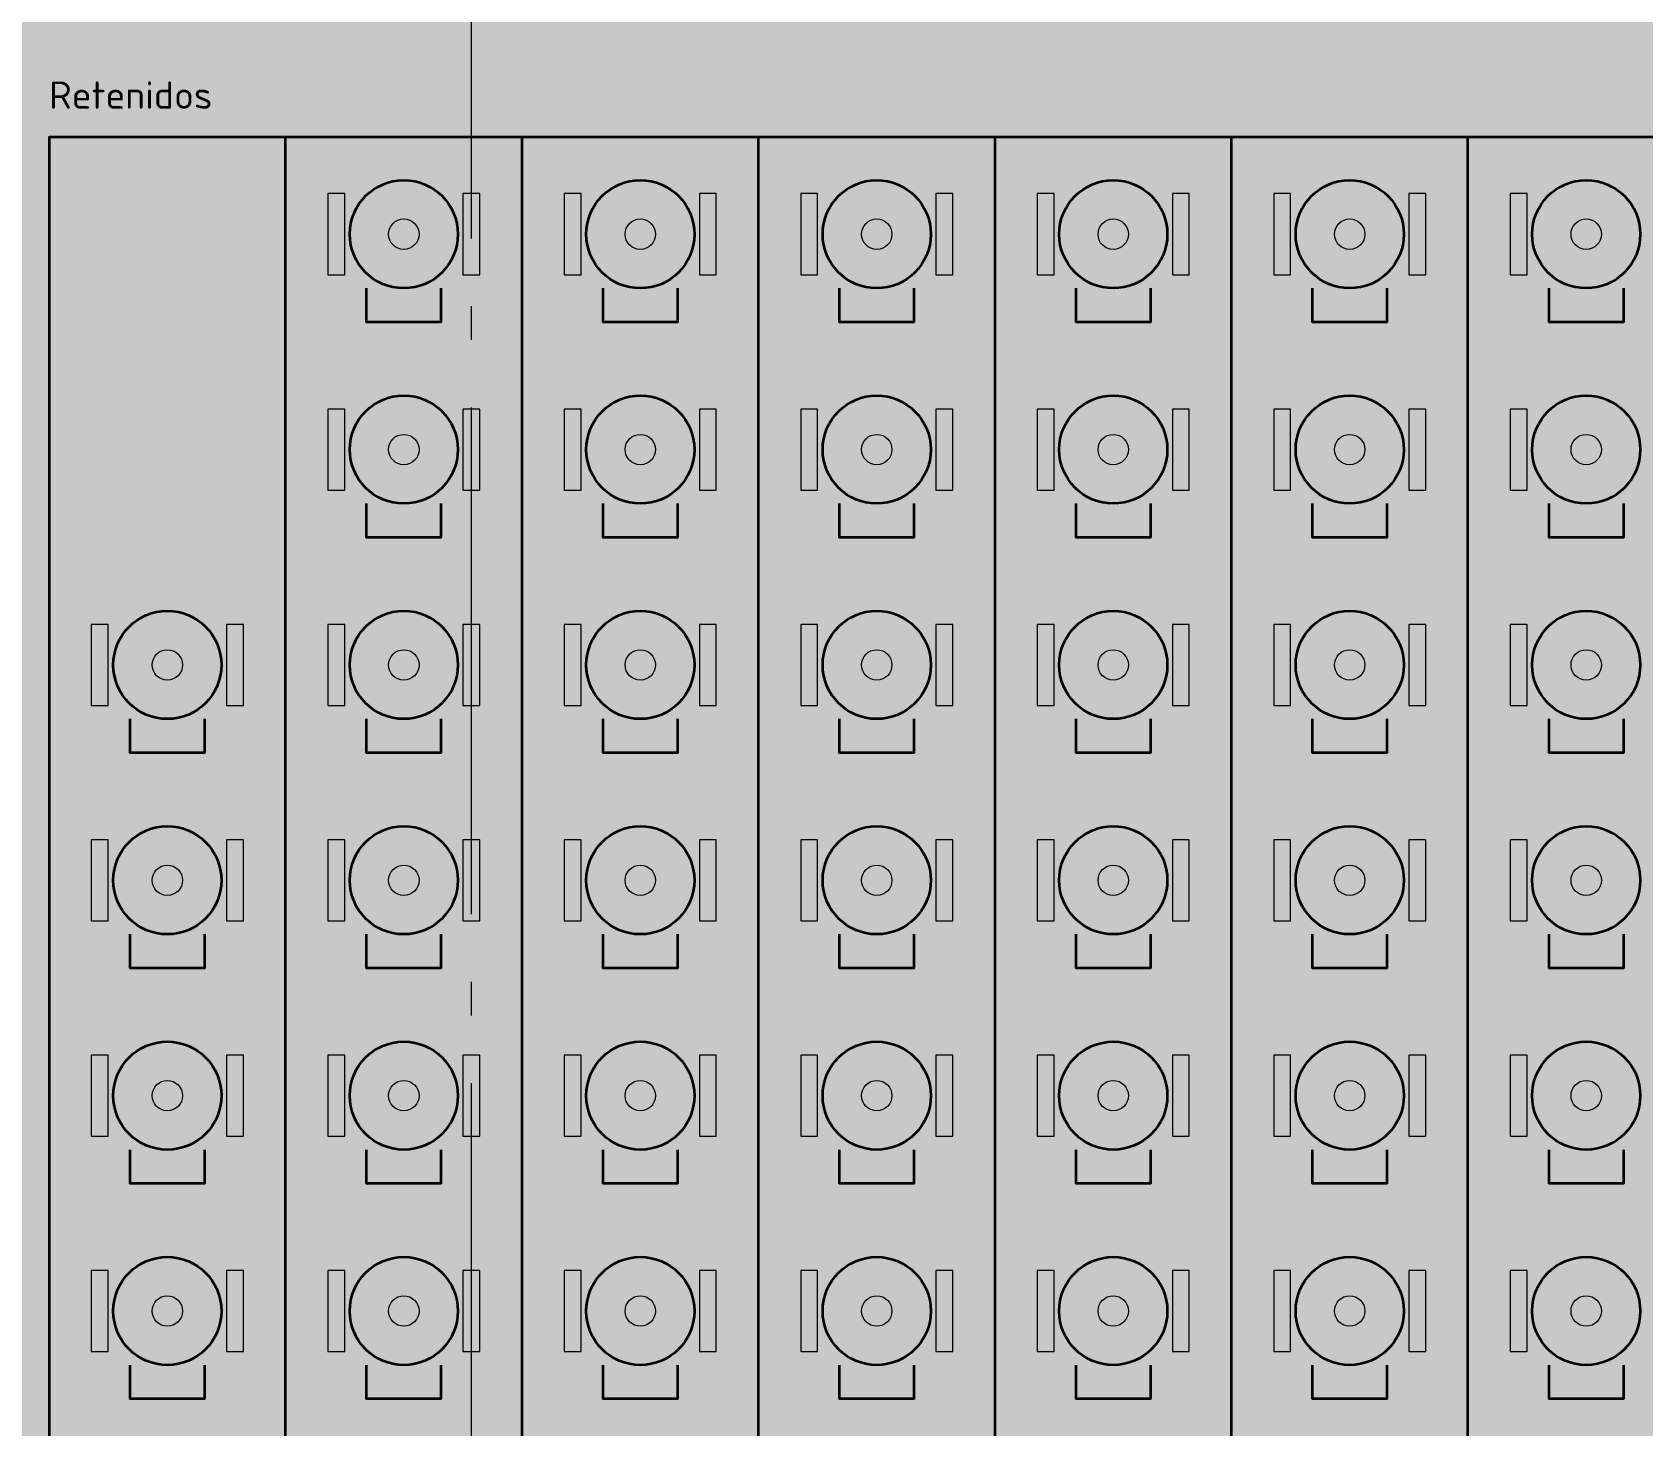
# Model space of a CAD drawing. Header units: millimetres. Extents: x 0 to 1189, y 0 to 841.
# Drawn here: x 526 to 573.67, y 249.86 to 291.11 of the extents above; entities that cross this region are included whole.
import ezdxf
from ezdxf.enums import TextEntityAlignment as Align

# ---------------------------------------------------------------- set-up
doc = ezdxf.new("R2010")
doc.units = ezdxf.units.MM
doc.linetypes.add('IRAM-F-TRAZO-PUNTO', pattern=[20, 15, -2, 1, -2])
doc.layers.add('A-DEM-AM', color=2, linetype='CONTINUOUS', lineweight=35, true_color=0xd7a500)
doc.layers.add('A-EQUIPO', color=30, linetype='CONTINUOUS', lineweight=35, true_color=0xe67800)
for name, color, linetype, lineweight in [('A-EJE', 1, 'IRAM-F-TRAZO-PUNTO', 18), ('A-EQUIPO-FINO', 8, 'CONTINUOUS', 13), ('A-EQUIPO-RELLENO', 9, 'CONTINUOUS', 13), ('A-RELLENO', 9, 'CONTINUOUS', 13), ('A-TEXTO', 7, 'CONTINUOUS', 18)]:
    doc.layers.add(name, color=color, linetype=linetype, lineweight=lineweight)
doc.styles.add('ISO3098', font='isocpeur.ttf')

msp = doc.modelspace()

# ---------------------------------------------------------------- hatches: boundary and pattern name
at = {"layer": 'A-EQUIPO-RELLENO', "true_color": 0xf0786e}
h = msp.add_hatch(color=7, dxfattribs=at)
h.dxf.hatch_style = 1
h.paths.add_polyline_path([(537, 286.731), (536.586, 286.677), (536.2, 286.517), (535.869, 286.263), (535.614, 285.931), (535.455, 285.545), (535.4, 285.131), (535.455, 284.717), (535.614, 284.331), (535.869, 284), (536.2, 283.746), (536.586, 283.586), (537, 283.531), (537.414, 283.586), (537.8, 283.746), (538.131, 284), (538.386, 284.331), (538.545, 284.717), (538.6, 285.131), (538.545, 285.545), (538.386, 285.931), (538.131, 286.263), (537.8, 286.517), (537.414, 286.677)])
h = msp.add_hatch(color=7, dxfattribs=at)
h.dxf.hatch_style = 1
h.paths.add_polyline_path([(544, 286.731), (543.586, 286.677), (543.2, 286.517), (542.869, 286.263), (542.614, 285.931), (542.455, 285.545), (542.4, 285.131), (542.455, 284.717), (542.614, 284.331), (542.869, 284), (543.2, 283.746), (543.586, 283.586), (544, 283.531), (544.414, 283.586), (544.8, 283.746), (545.131, 284), (545.386, 284.331), (545.545, 284.717), (545.6, 285.131), (545.545, 285.545), (545.386, 285.931), (545.131, 286.263), (544.8, 286.517), (544.414, 286.677)])
h = msp.add_hatch(color=7, dxfattribs=at)
h.dxf.hatch_style = 1
h.paths.add_polyline_path([(551, 286.731), (550.586, 286.677), (550.2, 286.517), (549.869, 286.263), (549.614, 285.931), (549.455, 285.545), (549.4, 285.131), (549.455, 284.717), (549.614, 284.331), (549.869, 284), (550.2, 283.746), (550.586, 283.586), (551, 283.531), (551.414, 283.586), (551.8, 283.746), (552.131, 284), (552.386, 284.331), (552.545, 284.717), (552.6, 285.131), (552.545, 285.545), (552.386, 285.931), (552.131, 286.263), (551.8, 286.517), (551.414, 286.677)])
h = msp.add_hatch(color=7, dxfattribs=at)
h.dxf.hatch_style = 1
h.paths.add_polyline_path([(558, 286.731), (557.586, 286.677), (557.2, 286.517), (556.869, 286.263), (556.614, 285.931), (556.455, 285.545), (556.4, 285.131), (556.455, 284.717), (556.614, 284.331), (556.869, 284), (557.2, 283.746), (557.586, 283.586), (558, 283.531), (558.414, 283.586), (558.8, 283.746), (559.131, 284), (559.386, 284.331), (559.545, 284.717), (559.6, 285.131), (559.545, 285.545), (559.386, 285.931), (559.131, 286.263), (558.8, 286.517), (558.414, 286.677)])
h = msp.add_hatch(color=7, dxfattribs=at)
h.dxf.hatch_style = 1
h.paths.add_polyline_path([(565, 286.731), (564.586, 286.677), (564.2, 286.517), (563.869, 286.263), (563.614, 285.931), (563.455, 285.545), (563.4, 285.131), (563.455, 284.717), (563.614, 284.331), (563.869, 284), (564.2, 283.746), (564.586, 283.586), (565, 283.531), (565.414, 283.586), (565.8, 283.746), (566.131, 284), (566.386, 284.331), (566.545, 284.717), (566.6, 285.131), (566.545, 285.545), (566.386, 285.931), (566.131, 286.263), (565.8, 286.517), (565.414, 286.677)])
h = msp.add_hatch(color=7, dxfattribs=at)
h.dxf.hatch_style = 1
h.paths.add_polyline_path([(572, 286.731), (571.586, 286.677), (571.2, 286.517), (570.869, 286.263), (570.614, 285.931), (570.455, 285.545), (570.4, 285.131), (570.455, 284.717), (570.614, 284.331), (570.869, 284), (571.2, 283.746), (571.586, 283.586), (572, 283.531), (572.414, 283.586), (572.8, 283.746), (573.131, 284), (573.386, 284.331), (573.545, 284.717), (573.6, 285.131), (573.545, 285.545), (573.386, 285.931), (573.131, 286.263), (572.8, 286.517), (572.414, 286.677)])
at = {"layer": 'A-EQUIPO-RELLENO', "true_color": 0x969ba0}
h = msp.add_hatch(color=7, dxfattribs=at)
h.dxf.hatch_style = 1
h.paths.add_polyline_path([(535.25, 283.931), (535.25, 286.331), (534.75, 286.331), (534.75, 283.931)])
h = msp.add_hatch(color=7, dxfattribs=at)
h.dxf.hatch_style = 1
h.paths.add_polyline_path([(539.25, 283.931), (539.25, 286.331), (538.75, 286.331), (538.75, 283.931)])
h = msp.add_hatch(color=7, dxfattribs=at)
h.dxf.hatch_style = 1
h.paths.add_polyline_path([(542.25, 283.931), (542.25, 286.331), (541.75, 286.331), (541.75, 283.931)])
h = msp.add_hatch(color=7, dxfattribs=at)
h.dxf.hatch_style = 1
h.paths.add_polyline_path([(546.25, 283.931), (546.25, 286.331), (545.75, 286.331), (545.75, 283.931)])
h = msp.add_hatch(color=7, dxfattribs=at)
h.dxf.hatch_style = 1
h.paths.add_polyline_path([(549.25, 283.931), (549.25, 286.331), (548.75, 286.331), (548.75, 283.931)])
h = msp.add_hatch(color=7, dxfattribs=at)
h.dxf.hatch_style = 1
h.paths.add_polyline_path([(553.25, 283.931), (553.25, 286.331), (552.75, 286.331), (552.75, 283.931)])
h = msp.add_hatch(color=7, dxfattribs=at)
h.dxf.hatch_style = 1
h.paths.add_polyline_path([(556.25, 283.931), (556.25, 286.331), (555.75, 286.331), (555.75, 283.931)])
h = msp.add_hatch(color=7, dxfattribs=at)
h.dxf.hatch_style = 1
h.paths.add_polyline_path([(560.25, 283.931), (560.25, 286.331), (559.75, 286.331), (559.75, 283.931)])
h = msp.add_hatch(color=7, dxfattribs=at)
h.dxf.hatch_style = 1
h.paths.add_polyline_path([(563.25, 283.931), (563.25, 286.331), (562.75, 286.331), (562.75, 283.931)])
h = msp.add_hatch(color=7, dxfattribs=at)
h.dxf.hatch_style = 1
h.paths.add_polyline_path([(567.25, 283.931), (567.25, 286.331), (566.75, 286.331), (566.75, 283.931)])
h = msp.add_hatch(color=7, dxfattribs=at)
h.dxf.hatch_style = 1
h.paths.add_polyline_path([(570.25, 283.931), (570.25, 286.331), (569.75, 286.331), (569.75, 283.931)])
at = {"layer": 'A-EQUIPO-RELLENO', "true_color": 0xf0786e}
h = msp.add_hatch(color=7, dxfattribs=at)
h.dxf.hatch_style = 1
h.paths.add_polyline_path([(537, 280.356), (536.586, 280.302), (536.2, 280.142), (535.869, 279.888), (535.614, 279.556), (535.455, 279.17), (535.4, 278.756), (535.455, 278.342), (535.614, 277.956), (535.869, 277.625), (536.2, 277.371), (536.586, 277.211), (537, 277.156), (537.414, 277.211), (537.8, 277.371), (538.131, 277.625), (538.386, 277.956), (538.545, 278.342), (538.6, 278.756), (538.545, 279.17), (538.386, 279.556), (538.131, 279.888), (537.8, 280.142), (537.414, 280.302)])
h = msp.add_hatch(color=7, dxfattribs=at)
h.dxf.hatch_style = 1
h.paths.add_polyline_path([(544, 280.356), (543.586, 280.302), (543.2, 280.142), (542.869, 279.888), (542.614, 279.556), (542.455, 279.17), (542.4, 278.756), (542.455, 278.342), (542.614, 277.956), (542.869, 277.625), (543.2, 277.371), (543.586, 277.211), (544, 277.156), (544.414, 277.211), (544.8, 277.371), (545.131, 277.625), (545.386, 277.956), (545.545, 278.342), (545.6, 278.756), (545.545, 279.17), (545.386, 279.556), (545.131, 279.888), (544.8, 280.142), (544.414, 280.302)])
h = msp.add_hatch(color=7, dxfattribs=at)
h.dxf.hatch_style = 1
h.paths.add_polyline_path([(551, 280.356), (550.586, 280.302), (550.2, 280.142), (549.869, 279.888), (549.614, 279.556), (549.455, 279.17), (549.4, 278.756), (549.455, 278.342), (549.614, 277.956), (549.869, 277.625), (550.2, 277.371), (550.586, 277.211), (551, 277.156), (551.414, 277.211), (551.8, 277.371), (552.131, 277.625), (552.386, 277.956), (552.545, 278.342), (552.6, 278.756), (552.545, 279.17), (552.386, 279.556), (552.131, 279.888), (551.8, 280.142), (551.414, 280.302)])
h = msp.add_hatch(color=7, dxfattribs=at)
h.dxf.hatch_style = 1
h.paths.add_polyline_path([(558, 280.356), (557.586, 280.302), (557.2, 280.142), (556.869, 279.888), (556.614, 279.556), (556.455, 279.17), (556.4, 278.756), (556.455, 278.342), (556.614, 277.956), (556.869, 277.625), (557.2, 277.371), (557.586, 277.211), (558, 277.156), (558.414, 277.211), (558.8, 277.371), (559.131, 277.625), (559.386, 277.956), (559.545, 278.342), (559.6, 278.756), (559.545, 279.17), (559.386, 279.556), (559.131, 279.888), (558.8, 280.142), (558.414, 280.302)])
h = msp.add_hatch(color=7, dxfattribs=at)
h.dxf.hatch_style = 1
h.paths.add_polyline_path([(565, 280.356), (564.586, 280.302), (564.2, 280.142), (563.869, 279.888), (563.614, 279.556), (563.455, 279.17), (563.4, 278.756), (563.455, 278.342), (563.614, 277.956), (563.869, 277.625), (564.2, 277.371), (564.586, 277.211), (565, 277.156), (565.414, 277.211), (565.8, 277.371), (566.131, 277.625), (566.386, 277.956), (566.545, 278.342), (566.6, 278.756), (566.545, 279.17), (566.386, 279.556), (566.131, 279.888), (565.8, 280.142), (565.414, 280.302)])
h = msp.add_hatch(color=7, dxfattribs=at)
h.dxf.hatch_style = 1
h.paths.add_polyline_path([(572, 280.356), (571.586, 280.302), (571.2, 280.142), (570.869, 279.888), (570.614, 279.556), (570.455, 279.17), (570.4, 278.756), (570.455, 278.342), (570.614, 277.956), (570.869, 277.625), (571.2, 277.371), (571.586, 277.211), (572, 277.156), (572.414, 277.211), (572.8, 277.371), (573.131, 277.625), (573.386, 277.956), (573.545, 278.342), (573.6, 278.756), (573.545, 279.17), (573.386, 279.556), (573.131, 279.888), (572.8, 280.142), (572.414, 280.302)])
at = {"layer": 'A-EQUIPO-RELLENO', "true_color": 0x969ba0}
h = msp.add_hatch(color=7, dxfattribs=at)
h.dxf.hatch_style = 1
h.paths.add_polyline_path([(535.25, 277.556), (535.25, 279.956), (534.75, 279.956), (534.75, 277.556)])
h = msp.add_hatch(color=7, dxfattribs=at)
h.dxf.hatch_style = 1
h.paths.add_polyline_path([(539.25, 277.556), (539.25, 279.956), (538.75, 279.956), (538.75, 277.556)])
h = msp.add_hatch(color=7, dxfattribs=at)
h.dxf.hatch_style = 1
h.paths.add_polyline_path([(542.25, 277.556), (542.25, 279.956), (541.75, 279.956), (541.75, 277.556)])
h = msp.add_hatch(color=7, dxfattribs=at)
h.dxf.hatch_style = 1
h.paths.add_polyline_path([(546.25, 277.556), (546.25, 279.956), (545.75, 279.956), (545.75, 277.556)])
h = msp.add_hatch(color=7, dxfattribs=at)
h.dxf.hatch_style = 1
h.paths.add_polyline_path([(549.25, 277.556), (549.25, 279.956), (548.75, 279.956), (548.75, 277.556)])
h = msp.add_hatch(color=7, dxfattribs=at)
h.dxf.hatch_style = 1
h.paths.add_polyline_path([(553.25, 277.556), (553.25, 279.956), (552.75, 279.956), (552.75, 277.556)])
h = msp.add_hatch(color=7, dxfattribs=at)
h.dxf.hatch_style = 1
h.paths.add_polyline_path([(556.25, 277.556), (556.25, 279.956), (555.75, 279.956), (555.75, 277.556)])
h = msp.add_hatch(color=7, dxfattribs=at)
h.dxf.hatch_style = 1
h.paths.add_polyline_path([(560.25, 277.556), (560.25, 279.956), (559.75, 279.956), (559.75, 277.556)])
h = msp.add_hatch(color=7, dxfattribs=at)
h.dxf.hatch_style = 1
h.paths.add_polyline_path([(563.25, 277.556), (563.25, 279.956), (562.75, 279.956), (562.75, 277.556)])
h = msp.add_hatch(color=7, dxfattribs=at)
h.dxf.hatch_style = 1
h.paths.add_polyline_path([(567.25, 277.556), (567.25, 279.956), (566.75, 279.956), (566.75, 277.556)])
h = msp.add_hatch(color=7, dxfattribs=at)
h.dxf.hatch_style = 1
h.paths.add_polyline_path([(570.25, 277.556), (570.25, 279.956), (569.75, 279.956), (569.75, 277.556)])
at = {"layer": 'A-EQUIPO-RELLENO', "true_color": 0xf0786e}
h = msp.add_hatch(color=7, dxfattribs=at)
h.dxf.hatch_style = 1
h.paths.add_polyline_path([(530, 273.981), (529.586, 273.927), (529.2, 273.767), (528.869, 273.513), (528.614, 273.181), (528.455, 272.795), (528.4, 272.381), (528.455, 271.967), (528.614, 271.581), (528.869, 271.25), (529.2, 270.996), (529.586, 270.836), (530, 270.781), (530.414, 270.836), (530.8, 270.996), (531.131, 271.25), (531.386, 271.581), (531.545, 271.967), (531.6, 272.381), (531.545, 272.795), (531.386, 273.181), (531.131, 273.513), (530.8, 273.767), (530.414, 273.927)])
h = msp.add_hatch(color=7, dxfattribs=at)
h.dxf.hatch_style = 1
h.paths.add_polyline_path([(537, 273.981), (536.586, 273.927), (536.2, 273.767), (535.869, 273.513), (535.614, 273.181), (535.455, 272.795), (535.4, 272.381), (535.455, 271.967), (535.614, 271.581), (535.869, 271.25), (536.2, 270.996), (536.586, 270.836), (537, 270.781), (537.414, 270.836), (537.8, 270.996), (538.131, 271.25), (538.386, 271.581), (538.545, 271.967), (538.6, 272.381), (538.545, 272.795), (538.386, 273.181), (538.131, 273.513), (537.8, 273.767), (537.414, 273.927)])
h = msp.add_hatch(color=7, dxfattribs=at)
h.dxf.hatch_style = 1
h.paths.add_polyline_path([(544, 273.981), (543.586, 273.927), (543.2, 273.767), (542.869, 273.513), (542.614, 273.181), (542.455, 272.795), (542.4, 272.381), (542.455, 271.967), (542.614, 271.581), (542.869, 271.25), (543.2, 270.996), (543.586, 270.836), (544, 270.781), (544.414, 270.836), (544.8, 270.996), (545.131, 271.25), (545.386, 271.581), (545.545, 271.967), (545.6, 272.381), (545.545, 272.795), (545.386, 273.181), (545.131, 273.513), (544.8, 273.767), (544.414, 273.927)])
h = msp.add_hatch(color=7, dxfattribs=at)
h.dxf.hatch_style = 1
h.paths.add_polyline_path([(551, 273.981), (550.586, 273.927), (550.2, 273.767), (549.869, 273.513), (549.614, 273.181), (549.455, 272.795), (549.4, 272.381), (549.455, 271.967), (549.614, 271.581), (549.869, 271.25), (550.2, 270.996), (550.586, 270.836), (551, 270.781), (551.414, 270.836), (551.8, 270.996), (552.131, 271.25), (552.386, 271.581), (552.545, 271.967), (552.6, 272.381), (552.545, 272.795), (552.386, 273.181), (552.131, 273.513), (551.8, 273.767), (551.414, 273.927)])
h = msp.add_hatch(color=7, dxfattribs=at)
h.dxf.hatch_style = 1
h.paths.add_polyline_path([(558, 273.981), (557.586, 273.927), (557.2, 273.767), (556.869, 273.513), (556.614, 273.181), (556.455, 272.795), (556.4, 272.381), (556.455, 271.967), (556.614, 271.581), (556.869, 271.25), (557.2, 270.996), (557.586, 270.836), (558, 270.781), (558.414, 270.836), (558.8, 270.996), (559.131, 271.25), (559.386, 271.581), (559.545, 271.967), (559.6, 272.381), (559.545, 272.795), (559.386, 273.181), (559.131, 273.513), (558.8, 273.767), (558.414, 273.927)])
h = msp.add_hatch(color=7, dxfattribs=at)
h.dxf.hatch_style = 1
h.paths.add_polyline_path([(565, 273.981), (564.586, 273.927), (564.2, 273.767), (563.869, 273.513), (563.614, 273.181), (563.455, 272.795), (563.4, 272.381), (563.455, 271.967), (563.614, 271.581), (563.869, 271.25), (564.2, 270.996), (564.586, 270.836), (565, 270.781), (565.414, 270.836), (565.8, 270.996), (566.131, 271.25), (566.386, 271.581), (566.545, 271.967), (566.6, 272.381), (566.545, 272.795), (566.386, 273.181), (566.131, 273.513), (565.8, 273.767), (565.414, 273.927)])
h = msp.add_hatch(color=7, dxfattribs=at)
h.dxf.hatch_style = 1
h.paths.add_polyline_path([(572, 273.981), (571.586, 273.927), (571.2, 273.767), (570.869, 273.513), (570.614, 273.181), (570.455, 272.795), (570.4, 272.381), (570.455, 271.967), (570.614, 271.581), (570.869, 271.25), (571.2, 270.996), (571.586, 270.836), (572, 270.781), (572.414, 270.836), (572.8, 270.996), (573.131, 271.25), (573.386, 271.581), (573.545, 271.967), (573.6, 272.381), (573.545, 272.795), (573.386, 273.181), (573.131, 273.513), (572.8, 273.767), (572.414, 273.927)])
at = {"layer": 'A-EQUIPO-RELLENO', "true_color": 0x969ba0}
h = msp.add_hatch(color=7, dxfattribs=at)
h.dxf.hatch_style = 1
h.paths.add_polyline_path([(528.25, 271.181), (528.25, 273.581), (527.75, 273.581), (527.75, 271.181)])
h = msp.add_hatch(color=7, dxfattribs=at)
h.dxf.hatch_style = 1
h.paths.add_polyline_path([(532.25, 271.181), (532.25, 273.581), (531.75, 273.581), (531.75, 271.181)])
h = msp.add_hatch(color=7, dxfattribs=at)
h.dxf.hatch_style = 1
h.paths.add_polyline_path([(535.25, 271.181), (535.25, 273.581), (534.75, 273.581), (534.75, 271.181)])
h = msp.add_hatch(color=7, dxfattribs=at)
h.dxf.hatch_style = 1
h.paths.add_polyline_path([(539.25, 271.181), (539.25, 273.581), (538.75, 273.581), (538.75, 271.181)])
h = msp.add_hatch(color=7, dxfattribs=at)
h.dxf.hatch_style = 1
h.paths.add_polyline_path([(542.25, 271.181), (542.25, 273.581), (541.75, 273.581), (541.75, 271.181)])
h = msp.add_hatch(color=7, dxfattribs=at)
h.dxf.hatch_style = 1
h.paths.add_polyline_path([(546.25, 271.181), (546.25, 273.581), (545.75, 273.581), (545.75, 271.181)])
h = msp.add_hatch(color=7, dxfattribs=at)
h.dxf.hatch_style = 1
h.paths.add_polyline_path([(549.25, 271.181), (549.25, 273.581), (548.75, 273.581), (548.75, 271.181)])
h = msp.add_hatch(color=7, dxfattribs=at)
h.dxf.hatch_style = 1
h.paths.add_polyline_path([(553.25, 271.181), (553.25, 273.581), (552.75, 273.581), (552.75, 271.181)])
h = msp.add_hatch(color=7, dxfattribs=at)
h.dxf.hatch_style = 1
h.paths.add_polyline_path([(556.25, 271.181), (556.25, 273.581), (555.75, 273.581), (555.75, 271.181)])
h = msp.add_hatch(color=7, dxfattribs=at)
h.dxf.hatch_style = 1
h.paths.add_polyline_path([(560.25, 271.181), (560.25, 273.581), (559.75, 273.581), (559.75, 271.181)])
h = msp.add_hatch(color=7, dxfattribs=at)
h.dxf.hatch_style = 1
h.paths.add_polyline_path([(563.25, 271.181), (563.25, 273.581), (562.75, 273.581), (562.75, 271.181)])
h = msp.add_hatch(color=7, dxfattribs=at)
h.dxf.hatch_style = 1
h.paths.add_polyline_path([(567.25, 271.181), (567.25, 273.581), (566.75, 273.581), (566.75, 271.181)])
h = msp.add_hatch(color=7, dxfattribs=at)
h.dxf.hatch_style = 1
h.paths.add_polyline_path([(570.25, 271.181), (570.25, 273.581), (569.75, 273.581), (569.75, 271.181)])
at = {"layer": 'A-EQUIPO-RELLENO', "true_color": 0xf0786e}
h = msp.add_hatch(color=7, dxfattribs=at)
h.dxf.hatch_style = 1
h.paths.add_polyline_path([(530, 267.606), (529.586, 267.552), (529.2, 267.392), (528.869, 267.138), (528.614, 266.806), (528.455, 266.42), (528.4, 266.006), (528.455, 265.592), (528.614, 265.206), (528.869, 264.875), (529.2, 264.621), (529.586, 264.461), (530, 264.406), (530.414, 264.461), (530.8, 264.621), (531.131, 264.875), (531.386, 265.206), (531.545, 265.592), (531.6, 266.006), (531.545, 266.42), (531.386, 266.806), (531.131, 267.138), (530.8, 267.392), (530.414, 267.552)])
h = msp.add_hatch(color=7, dxfattribs=at)
h.dxf.hatch_style = 1
h.paths.add_polyline_path([(537, 267.606), (536.586, 267.552), (536.2, 267.392), (535.869, 267.138), (535.614, 266.806), (535.455, 266.42), (535.4, 266.006), (535.455, 265.592), (535.614, 265.206), (535.869, 264.875), (536.2, 264.621), (536.586, 264.461), (537, 264.406), (537.414, 264.461), (537.8, 264.621), (538.131, 264.875), (538.386, 265.206), (538.545, 265.592), (538.6, 266.006), (538.545, 266.42), (538.386, 266.806), (538.131, 267.138), (537.8, 267.392), (537.414, 267.552)])
h = msp.add_hatch(color=7, dxfattribs=at)
h.dxf.hatch_style = 1
h.paths.add_polyline_path([(544, 267.606), (543.586, 267.552), (543.2, 267.392), (542.869, 267.138), (542.614, 266.806), (542.455, 266.42), (542.4, 266.006), (542.455, 265.592), (542.614, 265.206), (542.869, 264.875), (543.2, 264.621), (543.586, 264.461), (544, 264.406), (544.414, 264.461), (544.8, 264.621), (545.131, 264.875), (545.386, 265.206), (545.545, 265.592), (545.6, 266.006), (545.545, 266.42), (545.386, 266.806), (545.131, 267.138), (544.8, 267.392), (544.414, 267.552)])
h = msp.add_hatch(color=7, dxfattribs=at)
h.dxf.hatch_style = 1
h.paths.add_polyline_path([(551, 267.606), (550.586, 267.552), (550.2, 267.392), (549.869, 267.138), (549.614, 266.806), (549.455, 266.42), (549.4, 266.006), (549.455, 265.592), (549.614, 265.206), (549.869, 264.875), (550.2, 264.621), (550.586, 264.461), (551, 264.406), (551.414, 264.461), (551.8, 264.621), (552.131, 264.875), (552.386, 265.206), (552.545, 265.592), (552.6, 266.006), (552.545, 266.42), (552.386, 266.806), (552.131, 267.138), (551.8, 267.392), (551.414, 267.552)])
h = msp.add_hatch(color=7, dxfattribs=at)
h.dxf.hatch_style = 1
h.paths.add_polyline_path([(558, 267.606), (557.586, 267.552), (557.2, 267.392), (556.869, 267.138), (556.614, 266.806), (556.455, 266.42), (556.4, 266.006), (556.455, 265.592), (556.614, 265.206), (556.869, 264.875), (557.2, 264.621), (557.586, 264.461), (558, 264.406), (558.414, 264.461), (558.8, 264.621), (559.131, 264.875), (559.386, 265.206), (559.545, 265.592), (559.6, 266.006), (559.545, 266.42), (559.386, 266.806), (559.131, 267.138), (558.8, 267.392), (558.414, 267.552)])
h = msp.add_hatch(color=7, dxfattribs=at)
h.dxf.hatch_style = 1
h.paths.add_polyline_path([(565, 267.606), (564.586, 267.552), (564.2, 267.392), (563.869, 267.138), (563.614, 266.806), (563.455, 266.42), (563.4, 266.006), (563.455, 265.592), (563.614, 265.206), (563.869, 264.875), (564.2, 264.621), (564.586, 264.461), (565, 264.406), (565.414, 264.461), (565.8, 264.621), (566.131, 264.875), (566.386, 265.206), (566.545, 265.592), (566.6, 266.006), (566.545, 266.42), (566.386, 266.806), (566.131, 267.138), (565.8, 267.392), (565.414, 267.552)])
h = msp.add_hatch(color=7, dxfattribs=at)
h.dxf.hatch_style = 1
h.paths.add_polyline_path([(572, 267.606), (571.586, 267.552), (571.2, 267.392), (570.869, 267.138), (570.614, 266.806), (570.455, 266.42), (570.4, 266.006), (570.455, 265.592), (570.614, 265.206), (570.869, 264.875), (571.2, 264.621), (571.586, 264.461), (572, 264.406), (572.414, 264.461), (572.8, 264.621), (573.131, 264.875), (573.386, 265.206), (573.545, 265.592), (573.6, 266.006), (573.545, 266.42), (573.386, 266.806), (573.131, 267.138), (572.8, 267.392), (572.414, 267.552)])
at = {"layer": 'A-EQUIPO-RELLENO', "true_color": 0x969ba0}
h = msp.add_hatch(color=7, dxfattribs=at)
h.dxf.hatch_style = 1
h.paths.add_polyline_path([(528.25, 264.806), (528.25, 267.206), (527.75, 267.206), (527.75, 264.806)])
h = msp.add_hatch(color=7, dxfattribs=at)
h.dxf.hatch_style = 1
h.paths.add_polyline_path([(532.25, 264.806), (532.25, 267.206), (531.75, 267.206), (531.75, 264.806)])
h = msp.add_hatch(color=7, dxfattribs=at)
h.dxf.hatch_style = 1
h.paths.add_polyline_path([(535.25, 264.806), (535.25, 267.206), (534.75, 267.206), (534.75, 264.806)])
h = msp.add_hatch(color=7, dxfattribs=at)
h.dxf.hatch_style = 1
h.paths.add_polyline_path([(539.25, 264.806), (539.25, 267.206), (538.75, 267.206), (538.75, 264.806)])
h = msp.add_hatch(color=7, dxfattribs=at)
h.dxf.hatch_style = 1
h.paths.add_polyline_path([(542.25, 264.806), (542.25, 267.206), (541.75, 267.206), (541.75, 264.806)])
h = msp.add_hatch(color=7, dxfattribs=at)
h.dxf.hatch_style = 1
h.paths.add_polyline_path([(546.25, 264.806), (546.25, 267.206), (545.75, 267.206), (545.75, 264.806)])
h = msp.add_hatch(color=7, dxfattribs=at)
h.dxf.hatch_style = 1
h.paths.add_polyline_path([(549.25, 264.806), (549.25, 267.206), (548.75, 267.206), (548.75, 264.806)])
h = msp.add_hatch(color=7, dxfattribs=at)
h.dxf.hatch_style = 1
h.paths.add_polyline_path([(553.25, 264.806), (553.25, 267.206), (552.75, 267.206), (552.75, 264.806)])
h = msp.add_hatch(color=7, dxfattribs=at)
h.dxf.hatch_style = 1
h.paths.add_polyline_path([(556.25, 264.806), (556.25, 267.206), (555.75, 267.206), (555.75, 264.806)])
h = msp.add_hatch(color=7, dxfattribs=at)
h.dxf.hatch_style = 1
h.paths.add_polyline_path([(560.25, 264.806), (560.25, 267.206), (559.75, 267.206), (559.75, 264.806)])
h = msp.add_hatch(color=7, dxfattribs=at)
h.dxf.hatch_style = 1
h.paths.add_polyline_path([(563.25, 264.806), (563.25, 267.206), (562.75, 267.206), (562.75, 264.806)])
h = msp.add_hatch(color=7, dxfattribs=at)
h.dxf.hatch_style = 1
h.paths.add_polyline_path([(567.25, 264.806), (567.25, 267.206), (566.75, 267.206), (566.75, 264.806)])
h = msp.add_hatch(color=7, dxfattribs=at)
h.dxf.hatch_style = 1
h.paths.add_polyline_path([(570.25, 264.806), (570.25, 267.206), (569.75, 267.206), (569.75, 264.806)])
h = msp.add_hatch(color=7, dxfattribs=at)
h.dxf.hatch_style = 1
h.paths.add_polyline_path([(528.25, 258.431), (528.25, 260.831), (527.75, 260.831), (527.75, 258.431)])
at = {"layer": 'A-EQUIPO-RELLENO', "true_color": 0xf0786e}
h = msp.add_hatch(color=7, dxfattribs=at)
h.dxf.hatch_style = 1
h.paths.add_polyline_path([(530, 261.231), (529.586, 261.177), (529.2, 261.017), (528.869, 260.763), (528.614, 260.431), (528.455, 260.045), (528.4, 259.631), (528.455, 259.217), (528.614, 258.831), (528.869, 258.5), (529.2, 258.246), (529.586, 258.086), (530, 258.031), (530.414, 258.086), (530.8, 258.246), (531.131, 258.5), (531.386, 258.831), (531.545, 259.217), (531.6, 259.631), (531.545, 260.045), (531.386, 260.431), (531.131, 260.763), (530.8, 261.017), (530.414, 261.177)])
at = {"layer": 'A-EQUIPO-RELLENO', "true_color": 0x969ba0}
h = msp.add_hatch(color=7, dxfattribs=at)
h.dxf.hatch_style = 1
h.paths.add_polyline_path([(532.25, 258.431), (532.25, 260.831), (531.75, 260.831), (531.75, 258.431)])
h = msp.add_hatch(color=7, dxfattribs=at)
h.dxf.hatch_style = 1
h.paths.add_polyline_path([(535.25, 258.431), (535.25, 260.831), (534.75, 260.831), (534.75, 258.431)])
at = {"layer": 'A-EQUIPO-RELLENO', "true_color": 0xf0786e}
h = msp.add_hatch(color=7, dxfattribs=at)
h.dxf.hatch_style = 1
h.paths.add_polyline_path([(537, 261.231), (536.586, 261.177), (536.2, 261.017), (535.869, 260.763), (535.614, 260.431), (535.455, 260.045), (535.4, 259.631), (535.455, 259.217), (535.614, 258.831), (535.869, 258.5), (536.2, 258.246), (536.586, 258.086), (537, 258.031), (537.414, 258.086), (537.8, 258.246), (538.131, 258.5), (538.386, 258.831), (538.545, 259.217), (538.6, 259.631), (538.545, 260.045), (538.386, 260.431), (538.131, 260.763), (537.8, 261.017), (537.414, 261.177)])
at = {"layer": 'A-EQUIPO-RELLENO', "true_color": 0x969ba0}
h = msp.add_hatch(color=7, dxfattribs=at)
h.dxf.hatch_style = 1
h.paths.add_polyline_path([(539.25, 258.431), (539.25, 260.831), (538.75, 260.831), (538.75, 258.431)])
h = msp.add_hatch(color=7, dxfattribs=at)
h.dxf.hatch_style = 1
h.paths.add_polyline_path([(542.25, 258.431), (542.25, 260.831), (541.75, 260.831), (541.75, 258.431)])
at = {"layer": 'A-EQUIPO-RELLENO', "true_color": 0xf0786e}
h = msp.add_hatch(color=7, dxfattribs=at)
h.dxf.hatch_style = 1
h.paths.add_polyline_path([(544, 261.231), (543.586, 261.177), (543.2, 261.017), (542.869, 260.763), (542.614, 260.431), (542.455, 260.045), (542.4, 259.631), (542.455, 259.217), (542.614, 258.831), (542.869, 258.5), (543.2, 258.246), (543.586, 258.086), (544, 258.031), (544.414, 258.086), (544.8, 258.246), (545.131, 258.5), (545.386, 258.831), (545.545, 259.217), (545.6, 259.631), (545.545, 260.045), (545.386, 260.431), (545.131, 260.763), (544.8, 261.017), (544.414, 261.177)])
at = {"layer": 'A-EQUIPO-RELLENO', "true_color": 0x969ba0}
h = msp.add_hatch(color=7, dxfattribs=at)
h.dxf.hatch_style = 1
h.paths.add_polyline_path([(546.25, 258.431), (546.25, 260.831), (545.75, 260.831), (545.75, 258.431)])
h = msp.add_hatch(color=7, dxfattribs=at)
h.dxf.hatch_style = 1
h.paths.add_polyline_path([(549.25, 258.431), (549.25, 260.831), (548.75, 260.831), (548.75, 258.431)])
at = {"layer": 'A-EQUIPO-RELLENO', "true_color": 0xf0786e}
h = msp.add_hatch(color=7, dxfattribs=at)
h.dxf.hatch_style = 1
h.paths.add_polyline_path([(551, 261.231), (550.586, 261.177), (550.2, 261.017), (549.869, 260.763), (549.614, 260.431), (549.455, 260.045), (549.4, 259.631), (549.455, 259.217), (549.614, 258.831), (549.869, 258.5), (550.2, 258.246), (550.586, 258.086), (551, 258.031), (551.414, 258.086), (551.8, 258.246), (552.131, 258.5), (552.386, 258.831), (552.545, 259.217), (552.6, 259.631), (552.545, 260.045), (552.386, 260.431), (552.131, 260.763), (551.8, 261.017), (551.414, 261.177)])
at = {"layer": 'A-EQUIPO-RELLENO', "true_color": 0x969ba0}
h = msp.add_hatch(color=7, dxfattribs=at)
h.dxf.hatch_style = 1
h.paths.add_polyline_path([(553.25, 258.431), (553.25, 260.831), (552.75, 260.831), (552.75, 258.431)])
h = msp.add_hatch(color=7, dxfattribs=at)
h.dxf.hatch_style = 1
h.paths.add_polyline_path([(556.25, 258.431), (556.25, 260.831), (555.75, 260.831), (555.75, 258.431)])
at = {"layer": 'A-EQUIPO-RELLENO', "true_color": 0xf0786e}
h = msp.add_hatch(color=7, dxfattribs=at)
h.dxf.hatch_style = 1
h.paths.add_polyline_path([(558, 261.231), (557.586, 261.177), (557.2, 261.017), (556.869, 260.763), (556.614, 260.431), (556.455, 260.045), (556.4, 259.631), (556.455, 259.217), (556.614, 258.831), (556.869, 258.5), (557.2, 258.246), (557.586, 258.086), (558, 258.031), (558.414, 258.086), (558.8, 258.246), (559.131, 258.5), (559.386, 258.831), (559.545, 259.217), (559.6, 259.631), (559.545, 260.045), (559.386, 260.431), (559.131, 260.763), (558.8, 261.017), (558.414, 261.177)])
at = {"layer": 'A-EQUIPO-RELLENO', "true_color": 0x969ba0}
h = msp.add_hatch(color=7, dxfattribs=at)
h.dxf.hatch_style = 1
h.paths.add_polyline_path([(560.25, 258.431), (560.25, 260.831), (559.75, 260.831), (559.75, 258.431)])
h = msp.add_hatch(color=7, dxfattribs=at)
h.dxf.hatch_style = 1
h.paths.add_polyline_path([(563.25, 258.431), (563.25, 260.831), (562.75, 260.831), (562.75, 258.431)])
at = {"layer": 'A-EQUIPO-RELLENO', "true_color": 0xf0786e}
h = msp.add_hatch(color=7, dxfattribs=at)
h.dxf.hatch_style = 1
h.paths.add_polyline_path([(565, 261.231), (564.586, 261.177), (564.2, 261.017), (563.869, 260.763), (563.614, 260.431), (563.455, 260.045), (563.4, 259.631), (563.455, 259.217), (563.614, 258.831), (563.869, 258.5), (564.2, 258.246), (564.586, 258.086), (565, 258.031), (565.414, 258.086), (565.8, 258.246), (566.131, 258.5), (566.386, 258.831), (566.545, 259.217), (566.6, 259.631), (566.545, 260.045), (566.386, 260.431), (566.131, 260.763), (565.8, 261.017), (565.414, 261.177)])
at = {"layer": 'A-EQUIPO-RELLENO', "true_color": 0x969ba0}
h = msp.add_hatch(color=7, dxfattribs=at)
h.dxf.hatch_style = 1
h.paths.add_polyline_path([(567.25, 258.431), (567.25, 260.831), (566.75, 260.831), (566.75, 258.431)])
h = msp.add_hatch(color=7, dxfattribs=at)
h.dxf.hatch_style = 1
h.paths.add_polyline_path([(570.25, 258.431), (570.25, 260.831), (569.75, 260.831), (569.75, 258.431)])
at = {"layer": 'A-EQUIPO-RELLENO', "true_color": 0xf0786e}
h = msp.add_hatch(color=7, dxfattribs=at)
h.dxf.hatch_style = 1
h.paths.add_polyline_path([(572, 261.231), (571.586, 261.177), (571.2, 261.017), (570.869, 260.763), (570.614, 260.431), (570.455, 260.045), (570.4, 259.631), (570.455, 259.217), (570.614, 258.831), (570.869, 258.5), (571.2, 258.246), (571.586, 258.086), (572, 258.031), (572.414, 258.086), (572.8, 258.246), (573.131, 258.5), (573.386, 258.831), (573.545, 259.217), (573.6, 259.631), (573.545, 260.045), (573.386, 260.431), (573.131, 260.763), (572.8, 261.017), (572.414, 261.177)])
h = msp.add_hatch(color=7, dxfattribs=at)
h.dxf.hatch_style = 1
h.paths.add_polyline_path([(530, 254.856), (529.586, 254.802), (529.2, 254.642), (528.869, 254.388), (528.614, 254.056), (528.455, 253.67), (528.4, 253.256), (528.455, 252.842), (528.614, 252.456), (528.869, 252.125), (529.2, 251.871), (529.586, 251.711), (530, 251.656), (530.414, 251.711), (530.8, 251.871), (531.131, 252.125), (531.386, 252.456), (531.545, 252.842), (531.6, 253.256), (531.545, 253.67), (531.386, 254.056), (531.131, 254.388), (530.8, 254.642), (530.414, 254.802)])
h = msp.add_hatch(color=7, dxfattribs=at)
h.dxf.hatch_style = 1
h.paths.add_polyline_path([(537, 254.856), (536.586, 254.802), (536.2, 254.642), (535.869, 254.388), (535.614, 254.056), (535.455, 253.67), (535.4, 253.256), (535.455, 252.842), (535.614, 252.456), (535.869, 252.125), (536.2, 251.871), (536.586, 251.711), (537, 251.656), (537.414, 251.711), (537.8, 251.871), (538.131, 252.125), (538.386, 252.456), (538.545, 252.842), (538.6, 253.256), (538.545, 253.67), (538.386, 254.056), (538.131, 254.388), (537.8, 254.642), (537.414, 254.802)])
h = msp.add_hatch(color=7, dxfattribs=at)
h.dxf.hatch_style = 1
h.paths.add_polyline_path([(544, 254.856), (543.586, 254.802), (543.2, 254.642), (542.869, 254.388), (542.614, 254.056), (542.455, 253.67), (542.4, 253.256), (542.455, 252.842), (542.614, 252.456), (542.869, 252.125), (543.2, 251.871), (543.586, 251.711), (544, 251.656), (544.414, 251.711), (544.8, 251.871), (545.131, 252.125), (545.386, 252.456), (545.545, 252.842), (545.6, 253.256), (545.545, 253.67), (545.386, 254.056), (545.131, 254.388), (544.8, 254.642), (544.414, 254.802)])
h = msp.add_hatch(color=7, dxfattribs=at)
h.dxf.hatch_style = 1
h.paths.add_polyline_path([(551, 254.856), (550.586, 254.802), (550.2, 254.642), (549.869, 254.388), (549.614, 254.056), (549.455, 253.67), (549.4, 253.256), (549.455, 252.842), (549.614, 252.456), (549.869, 252.125), (550.2, 251.871), (550.586, 251.711), (551, 251.656), (551.414, 251.711), (551.8, 251.871), (552.131, 252.125), (552.386, 252.456), (552.545, 252.842), (552.6, 253.256), (552.545, 253.67), (552.386, 254.056), (552.131, 254.388), (551.8, 254.642), (551.414, 254.802)])
h = msp.add_hatch(color=7, dxfattribs=at)
h.dxf.hatch_style = 1
h.paths.add_polyline_path([(558, 254.856), (557.586, 254.802), (557.2, 254.642), (556.869, 254.388), (556.614, 254.056), (556.455, 253.67), (556.4, 253.256), (556.455, 252.842), (556.614, 252.456), (556.869, 252.125), (557.2, 251.871), (557.586, 251.711), (558, 251.656), (558.414, 251.711), (558.8, 251.871), (559.131, 252.125), (559.386, 252.456), (559.545, 252.842), (559.6, 253.256), (559.545, 253.67), (559.386, 254.056), (559.131, 254.388), (558.8, 254.642), (558.414, 254.802)])
h = msp.add_hatch(color=7, dxfattribs=at)
h.dxf.hatch_style = 1
h.paths.add_polyline_path([(565, 254.856), (564.586, 254.802), (564.2, 254.642), (563.869, 254.388), (563.614, 254.056), (563.455, 253.67), (563.4, 253.256), (563.455, 252.842), (563.614, 252.456), (563.869, 252.125), (564.2, 251.871), (564.586, 251.711), (565, 251.656), (565.414, 251.711), (565.8, 251.871), (566.131, 252.125), (566.386, 252.456), (566.545, 252.842), (566.6, 253.256), (566.545, 253.67), (566.386, 254.056), (566.131, 254.388), (565.8, 254.642), (565.414, 254.802)])
h = msp.add_hatch(color=7, dxfattribs=at)
h.dxf.hatch_style = 1
h.paths.add_polyline_path([(572, 254.856), (571.586, 254.802), (571.2, 254.642), (570.869, 254.388), (570.614, 254.056), (570.455, 253.67), (570.4, 253.256), (570.455, 252.842), (570.614, 252.456), (570.869, 252.125), (571.2, 251.871), (571.586, 251.711), (572, 251.656), (572.414, 251.711), (572.8, 251.871), (573.131, 252.125), (573.386, 252.456), (573.545, 252.842), (573.6, 253.256), (573.545, 253.67), (573.386, 254.056), (573.131, 254.388), (572.8, 254.642), (572.414, 254.802)])
at = {"layer": 'A-EQUIPO-RELLENO', "true_color": 0x969ba0}
h = msp.add_hatch(color=7, dxfattribs=at)
h.dxf.hatch_style = 1
h.paths.add_polyline_path([(528.25, 252.056), (528.25, 254.456), (527.75, 254.456), (527.75, 252.056)])
h = msp.add_hatch(color=7, dxfattribs=at)
h.dxf.hatch_style = 1
h.paths.add_polyline_path([(532.25, 252.056), (532.25, 254.456), (531.75, 254.456), (531.75, 252.056)])
h = msp.add_hatch(color=7, dxfattribs=at)
h.dxf.hatch_style = 1
h.paths.add_polyline_path([(535.25, 252.056), (535.25, 254.456), (534.75, 254.456), (534.75, 252.056)])
h = msp.add_hatch(color=7, dxfattribs=at)
h.dxf.hatch_style = 1
h.paths.add_polyline_path([(539.25, 252.056), (539.25, 254.456), (538.75, 254.456), (538.75, 252.056)])
h = msp.add_hatch(color=7, dxfattribs=at)
h.dxf.hatch_style = 1
h.paths.add_polyline_path([(542.25, 252.056), (542.25, 254.456), (541.75, 254.456), (541.75, 252.056)])
h = msp.add_hatch(color=7, dxfattribs=at)
h.dxf.hatch_style = 1
h.paths.add_polyline_path([(546.25, 252.056), (546.25, 254.456), (545.75, 254.456), (545.75, 252.056)])
h = msp.add_hatch(color=7, dxfattribs=at)
h.dxf.hatch_style = 1
h.paths.add_polyline_path([(549.25, 252.056), (549.25, 254.456), (548.75, 254.456), (548.75, 252.056)])
h = msp.add_hatch(color=7, dxfattribs=at)
h.dxf.hatch_style = 1
h.paths.add_polyline_path([(553.25, 252.056), (553.25, 254.456), (552.75, 254.456), (552.75, 252.056)])
h = msp.add_hatch(color=7, dxfattribs=at)
h.dxf.hatch_style = 1
h.paths.add_polyline_path([(556.25, 252.056), (556.25, 254.456), (555.75, 254.456), (555.75, 252.056)])
h = msp.add_hatch(color=7, dxfattribs=at)
h.dxf.hatch_style = 1
h.paths.add_polyline_path([(560.25, 252.056), (560.25, 254.456), (559.75, 254.456), (559.75, 252.056)])
h = msp.add_hatch(color=7, dxfattribs=at)
h.dxf.hatch_style = 1
h.paths.add_polyline_path([(563.25, 252.056), (563.25, 254.456), (562.75, 254.456), (562.75, 252.056)])
h = msp.add_hatch(color=7, dxfattribs=at)
h.dxf.hatch_style = 1
h.paths.add_polyline_path([(567.25, 252.056), (567.25, 254.456), (566.75, 254.456), (566.75, 252.056)])
h = msp.add_hatch(color=7, dxfattribs=at)
h.dxf.hatch_style = 1
h.paths.add_polyline_path([(570.25, 252.056), (570.25, 254.456), (569.75, 254.456), (569.75, 252.056)])
at = {"layer": 'A-RELLENO', "true_color": 0xc8e8c8}
h = msp.add_hatch(color=7, dxfattribs=at)
h.dxf.hatch_style = 1
h.paths.add_polyline_path([(525.5, 220), (660.5, 220), (660.5, 299.5), (525.5, 299.5)])

# ---------------------------------------------------------------- linework, layer by layer
at = {"layer": 'A-DEM-AM'}
for p, q in [((533.5, 237), (533.5, 288)), ((540.5, 237), (540.5, 288)), ((547.5, 237), (547.5, 288)), ((554.5, 237), (554.5, 288)), ((561.5, 237), (561.5, 288)), ((568.5, 237), (568.5, 288))]:
    msp.add_line(p, q, dxfattribs=at)
msp.add_lwpolyline([(582.5, 237), (582.5, 288), (526.5, 288), (526.5, 237)], close=True, dxfattribs=at)
at = {"layer": 'A-EJE'}
msp.add_line((539, 185), (539, 696), dxfattribs=at)
at = {"layer": 'A-EQUIPO'}
for points in [[(538.1, 283.531), (538.1, 282.531), (535.9, 282.531), (535.9, 283.531)], [(545.1, 283.531), (545.1, 282.531), (542.9, 282.531), (542.9, 283.531)], [(552.1, 283.531), (552.1, 282.531), (549.9, 282.531), (549.9, 283.531)], [(559.1, 283.531), (559.1, 282.531), (556.9, 282.531), (556.9, 283.531)], [(566.1, 283.531), (566.1, 282.531), (563.9, 282.531), (563.9, 283.531)], [(573.1, 283.531), (573.1, 282.531), (570.9, 282.531), (570.9, 283.531)], [(538.1, 277.156), (538.1, 276.156), (535.9, 276.156), (535.9, 277.156)], [(545.1, 277.156), (545.1, 276.156), (542.9, 276.156), (542.9, 277.156)], [(552.1, 277.156), (552.1, 276.156), (549.9, 276.156), (549.9, 277.156)], [(559.1, 277.156), (559.1, 276.156), (556.9, 276.156), (556.9, 277.156)], [(566.1, 277.156), (566.1, 276.156), (563.9, 276.156), (563.9, 277.156)], [(573.1, 277.156), (573.1, 276.156), (570.9, 276.156), (570.9, 277.156)], [(531.1, 270.781), (531.1, 269.781), (528.9, 269.781), (528.9, 270.781)], [(538.1, 270.781), (538.1, 269.781), (535.9, 269.781), (535.9, 270.781)], [(545.1, 270.781), (545.1, 269.781), (542.9, 269.781), (542.9, 270.781)], [(552.1, 270.781), (552.1, 269.781), (549.9, 269.781), (549.9, 270.781)], [(559.1, 270.781), (559.1, 269.781), (556.9, 269.781), (556.9, 270.781)], [(566.1, 270.781), (566.1, 269.781), (563.9, 269.781), (563.9, 270.781)], [(573.1, 270.781), (573.1, 269.781), (570.9, 269.781), (570.9, 270.781)], [(531.1, 264.406), (531.1, 263.406), (528.9, 263.406), (528.9, 264.406)], [(538.1, 264.406), (538.1, 263.406), (535.9, 263.406), (535.9, 264.406)], [(545.1, 264.406), (545.1, 263.406), (542.9, 263.406), (542.9, 264.406)], [(552.1, 264.406), (552.1, 263.406), (549.9, 263.406), (549.9, 264.406)], [(559.1, 264.406), (559.1, 263.406), (556.9, 263.406), (556.9, 264.406)], [(566.1, 264.406), (566.1, 263.406), (563.9, 263.406), (563.9, 264.406)], [(573.1, 264.406), (573.1, 263.406), (570.9, 263.406), (570.9, 264.406)], [(531.1, 258.031), (531.1, 257.031), (528.9, 257.031), (528.9, 258.031)], [(538.1, 258.031), (538.1, 257.031), (535.9, 257.031), (535.9, 258.031)], [(545.1, 258.031), (545.1, 257.031), (542.9, 257.031), (542.9, 258.031)], [(552.1, 258.031), (552.1, 257.031), (549.9, 257.031), (549.9, 258.031)], [(559.1, 258.031), (559.1, 257.031), (556.9, 257.031), (556.9, 258.031)], [(566.1, 258.031), (566.1, 257.031), (563.9, 257.031), (563.9, 258.031)], [(573.1, 258.031), (573.1, 257.031), (570.9, 257.031), (570.9, 258.031)], [(531.1, 251.656), (531.1, 250.656), (528.9, 250.656), (528.9, 251.656)], [(538.1, 251.656), (538.1, 250.656), (535.9, 250.656), (535.9, 251.656)], [(545.1, 251.656), (545.1, 250.656), (542.9, 250.656), (542.9, 251.656)], [(552.1, 251.656), (552.1, 250.656), (549.9, 250.656), (549.9, 251.656)], [(559.1, 251.656), (559.1, 250.656), (556.9, 250.656), (556.9, 251.656)], [(566.1, 251.656), (566.1, 250.656), (563.9, 250.656), (563.9, 251.656)], [(573.1, 251.656), (573.1, 250.656), (570.9, 250.656), (570.9, 251.656)]]:
    msp.add_lwpolyline(points, dxfattribs=at)
for centre in [(537, 285.131), (544, 285.131), (551, 285.131), (558, 285.131), (565, 285.131), (572, 285.131), (537, 278.756), (544, 278.756), (551, 278.756), (558, 278.756), (565, 278.756), (572, 278.756), (530, 272.381), (537, 272.381), (544, 272.381), (551, 272.381), (558, 272.381), (565, 272.381), (572, 272.381), (530, 266.006), (537, 266.006), (544, 266.006), (551, 266.006), (558, 266.006), (565, 266.006), (572, 266.006), (530, 259.631), (537, 259.631), (544, 259.631), (551, 259.631), (558, 259.631), (565, 259.631), (572, 259.631), (530, 253.256), (537, 253.256), (544, 253.256), (551, 253.256), (558, 253.256), (565, 253.256), (572, 253.256)]:
    msp.add_circle(centre, 1.6, dxfattribs=at)
at = {"layer": 'A-EQUIPO-FINO'}
for points in [[(535.25, 283.931), (535.25, 286.331), (534.75, 286.331), (534.75, 283.931)], [(539.25, 283.931), (539.25, 286.331), (538.75, 286.331), (538.75, 283.931)], [(542.25, 283.931), (542.25, 286.331), (541.75, 286.331), (541.75, 283.931)], [(546.25, 283.931), (546.25, 286.331), (545.75, 286.331), (545.75, 283.931)], [(549.25, 283.931), (549.25, 286.331), (548.75, 286.331), (548.75, 283.931)], [(553.25, 283.931), (553.25, 286.331), (552.75, 286.331), (552.75, 283.931)], [(556.25, 283.931), (556.25, 286.331), (555.75, 286.331), (555.75, 283.931)], [(560.25, 283.931), (560.25, 286.331), (559.75, 286.331), (559.75, 283.931)], [(563.25, 283.931), (563.25, 286.331), (562.75, 286.331), (562.75, 283.931)], [(567.25, 283.931), (567.25, 286.331), (566.75, 286.331), (566.75, 283.931)], [(570.25, 283.931), (570.25, 286.331), (569.75, 286.331), (569.75, 283.931)], [(535.25, 277.556), (535.25, 279.956), (534.75, 279.956), (534.75, 277.556)], [(539.25, 277.556), (539.25, 279.956), (538.75, 279.956), (538.75, 277.556)], [(542.25, 277.556), (542.25, 279.956), (541.75, 279.956), (541.75, 277.556)], [(546.25, 277.556), (546.25, 279.956), (545.75, 279.956), (545.75, 277.556)], [(549.25, 277.556), (549.25, 279.956), (548.75, 279.956), (548.75, 277.556)], [(553.25, 277.556), (553.25, 279.956), (552.75, 279.956), (552.75, 277.556)], [(556.25, 277.556), (556.25, 279.956), (555.75, 279.956), (555.75, 277.556)], [(560.25, 277.556), (560.25, 279.956), (559.75, 279.956), (559.75, 277.556)], [(563.25, 277.556), (563.25, 279.956), (562.75, 279.956), (562.75, 277.556)], [(567.25, 277.556), (567.25, 279.956), (566.75, 279.956), (566.75, 277.556)], [(570.25, 277.556), (570.25, 279.956), (569.75, 279.956), (569.75, 277.556)], [(528.25, 271.181), (528.25, 273.581), (527.75, 273.581), (527.75, 271.181)], [(532.25, 271.181), (532.25, 273.581), (531.75, 273.581), (531.75, 271.181)], [(535.25, 271.181), (535.25, 273.581), (534.75, 273.581), (534.75, 271.181)], [(539.25, 271.181), (539.25, 273.581), (538.75, 273.581), (538.75, 271.181)], [(542.25, 271.181), (542.25, 273.581), (541.75, 273.581), (541.75, 271.181)], [(546.25, 271.181), (546.25, 273.581), (545.75, 273.581), (545.75, 271.181)], [(549.25, 271.181), (549.25, 273.581), (548.75, 273.581), (548.75, 271.181)], [(553.25, 271.181), (553.25, 273.581), (552.75, 273.581), (552.75, 271.181)], [(556.25, 271.181), (556.25, 273.581), (555.75, 273.581), (555.75, 271.181)], [(560.25, 271.181), (560.25, 273.581), (559.75, 273.581), (559.75, 271.181)], [(563.25, 271.181), (563.25, 273.581), (562.75, 273.581), (562.75, 271.181)], [(567.25, 271.181), (567.25, 273.581), (566.75, 273.581), (566.75, 271.181)], [(570.25, 271.181), (570.25, 273.581), (569.75, 273.581), (569.75, 271.181)], [(528.25, 264.806), (528.25, 267.206), (527.75, 267.206), (527.75, 264.806)], [(532.25, 264.806), (532.25, 267.206), (531.75, 267.206), (531.75, 264.806)], [(535.25, 264.806), (535.25, 267.206), (534.75, 267.206), (534.75, 264.806)], [(539.25, 264.806), (539.25, 267.206), (538.75, 267.206), (538.75, 264.806)], [(542.25, 264.806), (542.25, 267.206), (541.75, 267.206), (541.75, 264.806)], [(546.25, 264.806), (546.25, 267.206), (545.75, 267.206), (545.75, 264.806)], [(549.25, 264.806), (549.25, 267.206), (548.75, 267.206), (548.75, 264.806)], [(553.25, 264.806), (553.25, 267.206), (552.75, 267.206), (552.75, 264.806)], [(556.25, 264.806), (556.25, 267.206), (555.75, 267.206), (555.75, 264.806)], [(560.25, 264.806), (560.25, 267.206), (559.75, 267.206), (559.75, 264.806)], [(563.25, 264.806), (563.25, 267.206), (562.75, 267.206), (562.75, 264.806)], [(567.25, 264.806), (567.25, 267.206), (566.75, 267.206), (566.75, 264.806)], [(570.25, 264.806), (570.25, 267.206), (569.75, 267.206), (569.75, 264.806)], [(528.25, 258.431), (528.25, 260.831), (527.75, 260.831), (527.75, 258.431)], [(532.25, 258.431), (532.25, 260.831), (531.75, 260.831), (531.75, 258.431)], [(535.25, 258.431), (535.25, 260.831), (534.75, 260.831), (534.75, 258.431)], [(539.25, 258.431), (539.25, 260.831), (538.75, 260.831), (538.75, 258.431)], [(542.25, 258.431), (542.25, 260.831), (541.75, 260.831), (541.75, 258.431)], [(546.25, 258.431), (546.25, 260.831), (545.75, 260.831), (545.75, 258.431)], [(549.25, 258.431), (549.25, 260.831), (548.75, 260.831), (548.75, 258.431)], [(553.25, 258.431), (553.25, 260.831), (552.75, 260.831), (552.75, 258.431)], [(556.25, 258.431), (556.25, 260.831), (555.75, 260.831), (555.75, 258.431)], [(560.25, 258.431), (560.25, 260.831), (559.75, 260.831), (559.75, 258.431)], [(563.25, 258.431), (563.25, 260.831), (562.75, 260.831), (562.75, 258.431)], [(567.25, 258.431), (567.25, 260.831), (566.75, 260.831), (566.75, 258.431)], [(570.25, 258.431), (570.25, 260.831), (569.75, 260.831), (569.75, 258.431)], [(528.25, 252.056), (528.25, 254.456), (527.75, 254.456), (527.75, 252.056)], [(532.25, 252.056), (532.25, 254.456), (531.75, 254.456), (531.75, 252.056)], [(535.25, 252.056), (535.25, 254.456), (534.75, 254.456), (534.75, 252.056)], [(539.25, 252.056), (539.25, 254.456), (538.75, 254.456), (538.75, 252.056)], [(542.25, 252.056), (542.25, 254.456), (541.75, 254.456), (541.75, 252.056)], [(546.25, 252.056), (546.25, 254.456), (545.75, 254.456), (545.75, 252.056)], [(549.25, 252.056), (549.25, 254.456), (548.75, 254.456), (548.75, 252.056)], [(553.25, 252.056), (553.25, 254.456), (552.75, 254.456), (552.75, 252.056)], [(556.25, 252.056), (556.25, 254.456), (555.75, 254.456), (555.75, 252.056)], [(560.25, 252.056), (560.25, 254.456), (559.75, 254.456), (559.75, 252.056)], [(563.25, 252.056), (563.25, 254.456), (562.75, 254.456), (562.75, 252.056)], [(567.25, 252.056), (567.25, 254.456), (566.75, 254.456), (566.75, 252.056)], [(570.25, 252.056), (570.25, 254.456), (569.75, 254.456), (569.75, 252.056)]]:
    msp.add_lwpolyline(points, close=True, dxfattribs=at)
for centre in [(537, 285.131), (544, 285.131), (551, 285.131), (558, 285.131), (565, 285.131), (572, 285.131), (537, 278.756), (544, 278.756), (551, 278.756), (558, 278.756), (565, 278.756), (572, 278.756), (530, 272.381), (537, 272.381), (544, 272.381), (551, 272.381), (558, 272.381), (565, 272.381), (572, 272.381), (530, 266.006), (537, 266.006), (544, 266.006), (551, 266.006), (558, 266.006), (565, 266.006), (572, 266.006), (530, 259.631), (537, 259.631), (544, 259.631), (551, 259.631), (558, 259.631), (565, 259.631), (572, 259.631), (530, 253.256), (537, 253.256), (544, 253.256), (551, 253.256), (558, 253.256), (565, 253.256), (572, 253.256)]:
    msp.add_circle(centre, 0.45, dxfattribs=at)

# ---------------------------------------------------------------- texts
at = {"layer": 'A-TEXTO', "style": 'ISO3098'}
msp.add_text('Retenidos', height=0.81, dxfattribs=at).set_placement((526.5, 288.6), align=Align.BOTTOM_LEFT)

doc.saveas('drawing.dxf')
